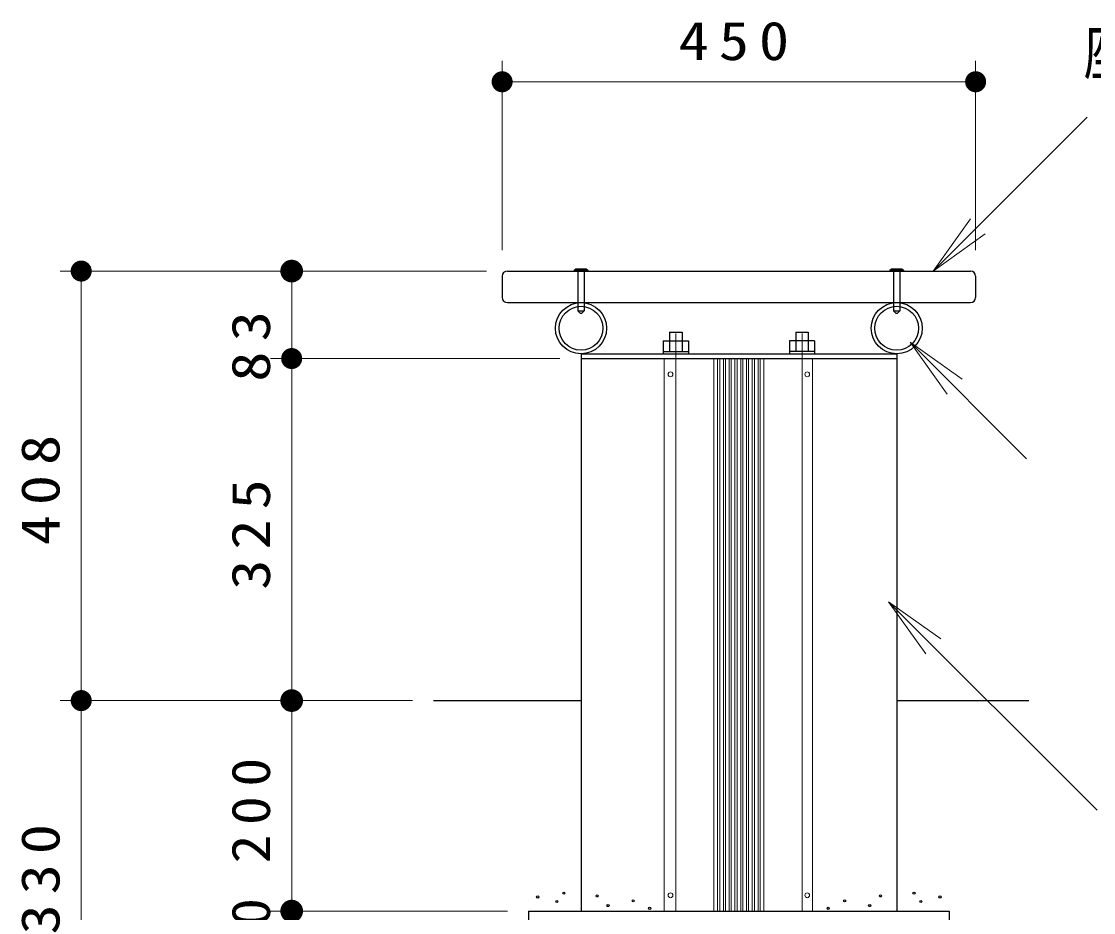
# Model space of a CAD drawing. Units: millimetres on the paper, scale 1:20. Extents: x -365 to 12, y -40 to 257.
# Drawn here: x -137.8 to -86.8, y 92.2 to 134.6 of the extents above; entities that cross this region are included whole.
import ezdxf

# ---------------------------------------------------------------- set-up
doc = ezdxf.new("R2010")
doc.units = ezdxf.units.MM
doc.linetypes.add('USER2', pattern=[6, 3, -1, 1, -1])
doc.layers.add('LY_1', color=7, linetype='Continuous', lineweight=25)
doc.styles.add('ＭＳ ゴシック', font='')
doc.styles.get('ＭＳ ゴシック').set_extended_font_data('MS Gothic')

# ---------------------------------------------------------------- blocks, each defined once
blk = doc.blocks.new('open_arrow')
at = {"color": 0, "linetype": 'Continuous', "lineweight": -2}
blk.add_lwpolyline([(7.5, 1.25), (0, 0), (7.5, -1.25)], dxfattribs=at)
blk = doc.blocks.new('filled_dot')
at = {"color": 0, "linetype": 'Continuous', "lineweight": -2, "const_width": 1.25}
blk.add_lwpolyline([(-0.625, 0, 1), (0.625, 0, 1)], format="xyb", close=True, dxfattribs=at)

msp = doc.modelspace()

# ---------------------------------------------------------------- linework, layer by layer
at = {"layer": 'LY_1', "lineweight": 13}
for p, q in [((-114.911, 123.698), (-114.911, 132.691)), ((-92.411, 123.698), (-92.411, 132.691)), ((-114.911, 131.691), (-92.411, 131.691)), ((-94.426, 122.698), (-87.109, 130.015)), ((-115.661, 122.698), (-135.911, 122.698)), ((-134.911, 102.293), (-134.911, 122.698)), ((-124.911, 118.543), (-124.911, 122.698)), ((-95.528, 119.324), (-89.99, 113.786)), ((-112.161, 118.543), (-125.911, 118.543)), ((-124.911, 102.293), (-124.911, 118.543)), ((-107.211, 118.543), (-107.211, 92.293)), ((-106.661, 118.543), (-106.661, 92.293)), ((-104.849, 118.543), (-104.849, 92.293)), ((-104.674, 118.543), (-104.674, 92.293)), ((-104.574, 118.543), (-104.574, 92.293)), ((-104.399, 118.543), (-104.399, 92.293)), ((-104.299, 118.543), (-104.299, 92.293)), ((-104.124, 118.543), (-104.124, 92.293)), ((-104.024, 118.543), (-104.024, 92.293)), ((-103.849, 118.543), (-103.849, 92.293)), ((-103.749, 118.543), (-103.749, 92.293)), ((-103.574, 118.543), (-103.574, 92.293)), ((-103.474, 118.543), (-103.474, 92.293)), ((-103.299, 118.543), (-103.299, 92.293)), ((-103.199, 118.543), (-103.199, 92.293)), ((-103.024, 118.543), (-103.024, 92.293)), ((-102.924, 118.543), (-102.924, 92.293)), ((-102.749, 118.543), (-102.749, 92.293)), ((-102.649, 118.543), (-102.649, 92.293)), ((-102.474, 118.543), (-102.474, 92.293)), ((-100.661, 118.543), (-100.661, 92.293)), ((-100.161, 118.543), (-100.161, 92.293)), ((-96.547, 106.992), (-86.636, 97.081)), ((-119.169, 102.293), (-135.911, 102.293)), ((-119.169, 102.293), (-135.911, 102.293)), ((-134.911, 85.793), (-134.911, 102.293)), ((-124.911, 92.293), (-124.911, 102.293)), ((-114.661, 92.293), (-125.911, 92.293)), ((-124.911, 90.793), (-124.911, 92.293))]:
    msp.add_line(p, q, dxfattribs=at)
at = {"layer": 'LY_1'}
for p, q in [((-111.486, 122.748), (-111.411, 122.798)), ((-111.411, 122.798), (-110.911, 122.798)), ((-110.911, 122.798), (-110.836, 122.748)), ((-96.486, 122.748), (-96.411, 122.798)), ((-96.411, 122.798), (-95.911, 122.798)), ((-95.911, 122.798), (-95.836, 122.748)), ((-114.911, 122.448), (-114.911, 121.448)), ((-114.661, 122.698), (-92.661, 122.698)), ((-111.486, 122.748), (-110.836, 122.748)), ((-111.486, 122.748), (-111.486, 122.698)), ((-111.311, 122.698), (-111.311, 120.811)), ((-111.011, 122.698), (-111.011, 120.811)), ((-110.836, 122.748), (-110.836, 122.698)), ((-96.486, 122.748), (-95.836, 122.748)), ((-96.486, 122.748), (-96.486, 122.698)), ((-96.311, 122.698), (-96.311, 120.811)), ((-96.011, 122.698), (-96.011, 120.811)), ((-95.836, 122.748), (-95.836, 122.698)), ((-92.411, 122.448), (-92.411, 121.448)), ((-114.661, 121.198), (-92.661, 121.198)), ((-111.311, 120.811), (-111.199, 120.698)), ((-111.311, 120.811), (-111.011, 120.811)), ((-111.124, 120.698), (-111.011, 120.811)), ((-96.311, 120.811), (-96.199, 120.698)), ((-96.311, 120.811), (-96.011, 120.811)), ((-96.124, 120.698), (-96.011, 120.811)), ((-111.199, 120.698), (-111.124, 120.698)), ((-96.199, 120.698), (-96.124, 120.698)), ((-106.961, 119.793), (-106.961, 118.883)), ((-106.961, 119.793), (-106.361, 119.793)), ((-106.361, 119.793), (-106.361, 118.883)), ((-100.961, 119.793), (-100.961, 118.883)), ((-100.961, 119.793), (-100.361, 119.793)), ((-100.361, 119.793), (-100.361, 118.883)), ((-107.261, 119.383), (-107.261, 118.768)), ((-107.261, 119.383), (-106.061, 119.383)), ((-106.061, 119.383), (-106.061, 118.768)), ((-101.261, 119.383), (-101.261, 118.768)), ((-100.061, 119.383), (-101.261, 119.383)), ((-100.061, 119.383), (-100.061, 118.768)), ((-111.161, 118.768), (-111.161, 92.293)), ((-111.161, 118.768), (-96.161, 118.768)), ((-107.261, 118.883), (-106.061, 118.883)), ((-100.061, 118.883), (-101.261, 118.883)), ((-96.161, 118.768), (-96.161, 92.293)), ((-111.161, 118.543), (-96.161, 118.543)), ((-118.169, 102.293), (-111.161, 102.293)), ((-96.161, 102.293), (-89.879, 102.293)), ((-113.661, 92.293), (-93.661, 92.293)), ((-113.661, 92.293), (-113.661, 85.793)), ((-93.661, 92.293), (-93.661, 85.793))]:
    msp.add_line(p, q, dxfattribs=at)
at = {"layer": 'LY_1', "linetype": 'USER2', "lineweight": 13}
for p, q in [((-106.661, 119.737), (-106.661, 118.543)), ((-100.661, 119.737), (-100.661, 118.543))]:
    msp.add_line(p, q, dxfattribs=at)
at = {"layer": 'LY_1'}
for centre, radius in [((-111.161, 119.983), 1.215), ((-111.161, 119.983), 1.04), ((-96.161, 119.983), 1.215), ((-96.161, 119.983), 1.04), ((-113.22, 92.964), 0.05), ((-112.311, 92.749), 0.05), ((-111.981, 93.145), 0.05), ((-110.395, 93.013), 0.05), ((-108.685, 92.777), 0.05), ((-98.638, 92.777), 0.05), ((-96.928, 93.013), 0.05), ((-95.342, 93.145), 0.05), ((-95.011, 92.749), 0.05), ((-94.103, 92.964), 0.05), ((-109.877, 92.554), 0.05), ((-107.902, 92.423), 0.05), ((-99.42, 92.423), 0.05), ((-97.445, 92.554), 0.05)]:
    msp.add_circle(centre, radius, dxfattribs=at)
at = {"layer": 'LY_1', "lineweight": 13}
for centre in [(-106.911, 117.793), (-100.411, 117.793), (-106.911, 93.043), (-100.411, 93.043)]:
    msp.add_circle(centre, 0.113, dxfattribs=at)
at = {"layer": 'LY_1'}
for centre, start, end in [((-114.661, 122.448), 90, 180), ((-92.661, 122.448), 0, 90), ((-114.661, 121.448), 180, 270), ((-92.661, 121.448), 270, 0)]:
    msp.add_arc(centre, 0.25, start, end, dxfattribs=at)

# ---------------------------------------------------------------- block references
at = {"layer": 'LY_1', "lineweight": 13, "xscale": 0.4, "yscale": 0.4}
msp.add_blockref('filled_dot', (-114.911, 131.691), dxfattribs=at)
at = {"layer": 'LY_1', "lineweight": 13}
for name, p, xscale, yscale, rotation in [('filled_dot', (-92.411, 131.691), 0.4, 0.4, 180), ('open_arrow', (-94.426, 122.698), 0.4, 0.4, 45), ('filled_dot', (-134.911, 122.698), 0.4, 0.4, 270), ('filled_dot', (-124.911, 122.698), 0.431, 0.431, 270), ('open_arrow', (-95.528, 119.324), 0.4, 0.4, 315), ('filled_dot', (-124.911, 118.543), 0.4, 0.4, 270), ('open_arrow', (-96.547, 106.992), 0.4, 0.4, 315), ('filled_dot', (-134.911, 102.293), 0.4, 0.4, 90), ('filled_dot', (-134.911, 102.293), 0.4, 0.4, 270), ('filled_dot', (-124.911, 102.293), 0.431, 0.431, 270), ('filled_dot', (-124.911, 102.293), 0.4, 0.4, 90), ('filled_dot', (-124.911, 92.293), 0.431, 0.431, 270)]:
    msp.add_blockref(name, p, dxfattribs=dict(at, xscale=xscale, yscale=yscale, rotation=rotation))

# ---------------------------------------------------------------- texts
at = {"layer": 'LY_1', "style": 'ＭＳ ゴシック'}
for s, insert, char_height, attachment_point in [('\\T1.33;\\W1.15;450', (-103.661, 132.691), 1.833, 8), ('\\T1.53;\\W0.75;座板：ヒノキ\u300030t', (-87.275, 133.015), 2.199, 4)]:
    msp.add_mtext(s, dxfattribs=dict(at, insert=insert, char_height=char_height, attachment_point=attachment_point))
at = {"layer": 'LY_1', "char_height": 1.833, "attachment_point": 8, "rotation": 90, "style": 'ＭＳ ゴシック'}
for s, insert in [('\\T1.34;\\W1.15;83', (-125.911, 119.362)), ('\\T1.33;\\W1.15;408', (-135.911, 112.533)), ('\\T1.33;\\W1.15;325', (-125.911, 110.418)), ('\\T1.33;\\W1.1;200', (-125.911, 97.293)), ('\\T1.33;\\W1.15;330', (-135.911, 94.043)), ('\\T1.34;\\W1.1;30', (-125.911, 91.543))]:
    msp.add_mtext(s, dxfattribs=dict(at, insert=insert))

doc.saveas('drawing.dxf')
